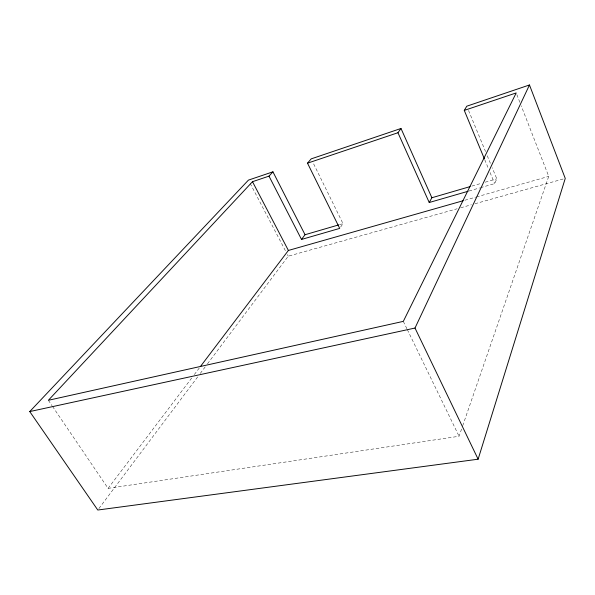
<?xml version="1.0" encoding="UTF-8"?>
<svg xmlns="http://www.w3.org/2000/svg" width="595" height="595" viewBox="0 0 595 595"><rect width="100%" height="100%" fill="white"/><g stroke="black" fill="none" stroke-linecap="round" stroke-linejoin="round"><path stroke-width="0.45" stroke-dasharray="2.98 2.23" d="M52.531 406.407L108.097 488.361L459.072 436.269L462.404 426.615M462.709 425.737L548.731 176.38L521.22 105.836M480.507 187.685L494.661 183.587L496.795 178.82L492.206 167.716M340.645 227.037L343.003 223.653L313.23 163.03M98.896 508.539L198.038 376.427M200.262 373.459L205.275 366.78M207.506 363.813L288.263 256.192L457.139 208.771M108.097 488.361L192.081 377.528M194.327 374.575L199.362 367.926M339.47 224.679L343.003 223.653M471.895 186.079L481.675 183.23M485.237 182.189L496.795 178.82M469.016 191.002L479.622 187.938M464.918 200.225L475.621 197.183M476.513 196.93L548.731 176.38M460.709 207.767L471.433 204.754M475.003 203.75L563.465 178.909M48.381 400.279L52.01 405.641M250.153 183.386L285.697 251.283M287.407 254.556L288.263 256.192M403.321 321.367L406.958 328.864M407.359 329.69L459.072 436.269M468.548 110.469L485.498 151.48M487.26 155.756L490.793 164.294M484.769 159.765L488.651 169.121M490.064 172.528L494.661 183.587M516.862 94.65L519.881 102.392"/><path stroke-width="0.89" d="M272.934 171.829L269.007 176.135L301.509 239.443L305.049 234.72L272.934 171.829L248.442 180.114L29.75 411.569L97.781 510.027L478.12 459.206L565.25 178.411L529.468 84.973L466.778 106.2L464.279 110.402L484.412 158.91M478.12 459.206L415.005 328.046L529.468 84.973M431.873 197.748L400.993 128.468L397.958 132.73L429.218 202.516L431.873 197.748L470.117 186.599M200.485 366.446L288.389 250.45L463.133 200.731M301.509 239.443L339.708 228.398L307.511 163.171L311.192 158.872L400.993 128.468M269.007 176.135L252.496 181.691L48.381 400.279L403.321 321.367L516.192 92.932L464.279 110.402M307.511 163.171L397.958 132.73M305.049 234.72L338.585 224.94M429.218 202.516L468.131 191.263M29.75 411.569L415.005 328.046M252.496 181.691L288.389 250.45"/></g></svg>
